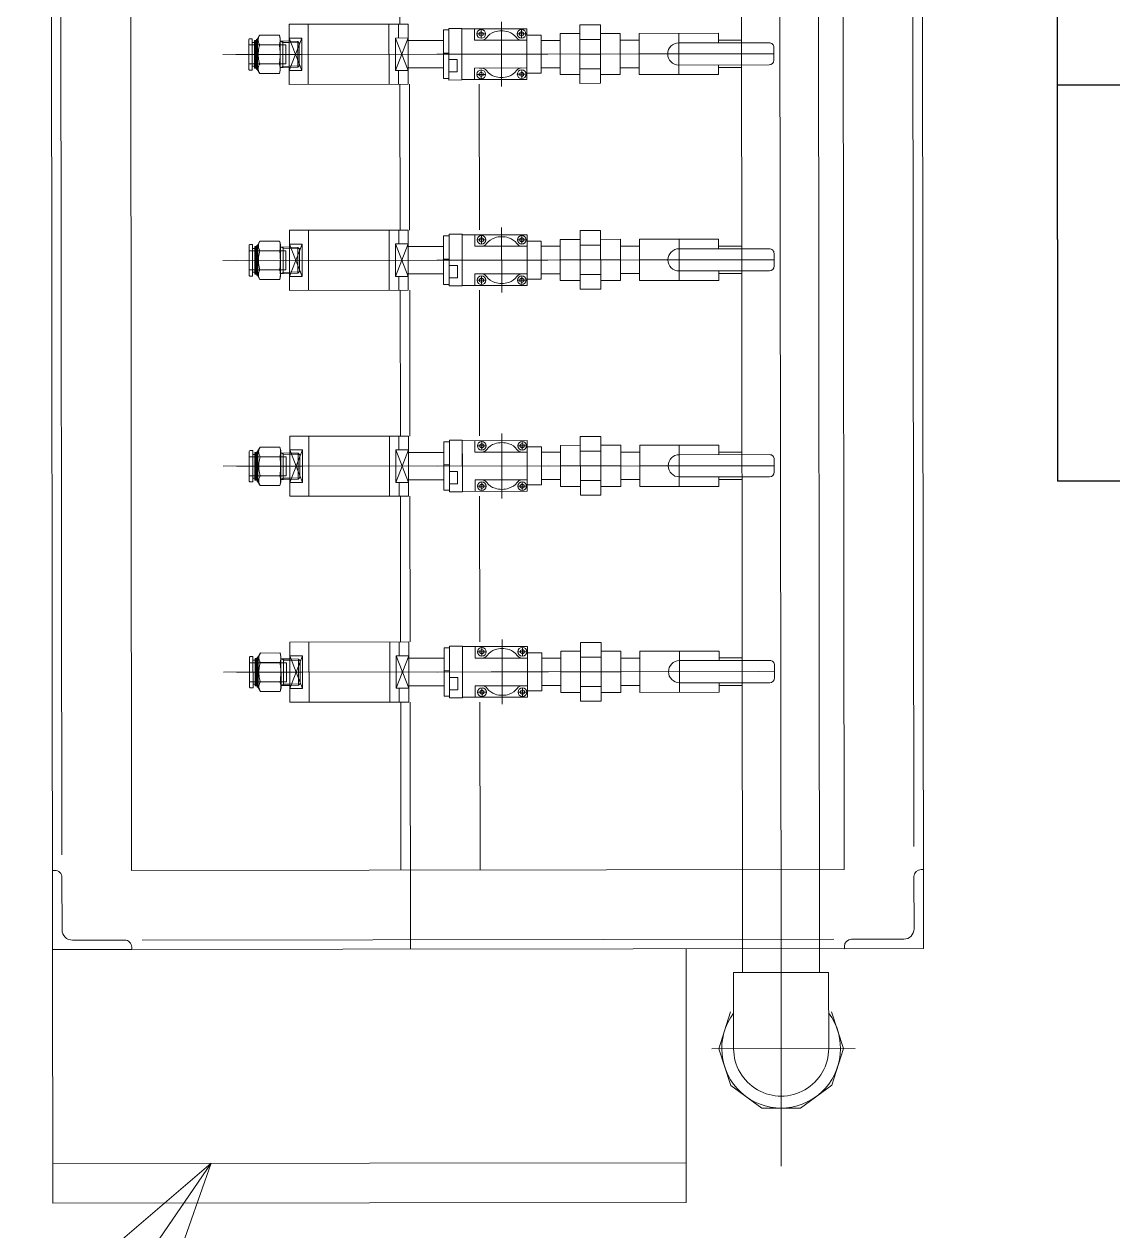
# Model space of a CAD drawing. Header units: feet. Extents: x -99009 to 3252343, y -11094690 to 9035152.
# Drawn here: x 2518911 to 2519599, y -1981935 to -1981173 of the extents above; entities that cross this region are included whole.
import ezdxf

# ---------------------------------------------------------------- set-up
doc = ezdxf.new("R2010")
doc.units = ezdxf.units.FT
doc.linetypes.add('CENTER', pattern=[2, 1.25, -0.25, 0.25, -0.25])
doc.layers.add('1', color=1, linetype='Continuous')
doc.layers.add('K-LINE', color=7, linetype='Continuous')

# ---------------------------------------------------------------- blocks, each defined once
blk = doc.blocks.new('noz')
at = {"layer": 'K-LINE', "color": 2, "linetype": 'Continuous', "lineweight": 15}
for p, q in [((23268.32, 44134.94), (23108.32, 44134.94)), ((23108.32, 44134.94), (23108.32, 43734.94)), ((23133.32, 44134.94), (23133.32, 43734.94)), ((24268.32, 44134.94), (23268.32, 44134.94)), ((23268.32, 44134.94), (23268.32, 43584.94)), ((23318.32, 44134.94), (23268.32, 44134.94)), ((23268.32, 44134.94), (23268.32, 44084.94)), ((23318.32, 44134.94), (23318.32, 44133.44)), ((23274.32, 44089.44), (23274.32, 44122.44)), ((23313.82, 44128.94), (23280.82, 44128.94)), ((23328.07, 44128.94), (24208.37, 44128.94)), ((23268.32, 44084.94), (23269.82, 44084.94)), ((24218.32, 44084.94), (23318.32, 44084.94)), ((23318.32, 44084.94), (23318.32, 43634.94)), ((23274.32, 44078.31), (23274.32, 43641.6)), ((23443.32, 43688.99), (23443.32, 44026.85)), ((23573.32, 43688.99), (23573.32, 44026.85)), ((23703.32, 43688.99), (23703.32, 44026.85)), ((23833.32, 43688.99), (23833.32, 44026.85)), ((23443.32, 43977.59), (23443.32, 44018.54)), ((23573.32, 43977.59), (23573.32, 44018.54)), ((23703.32, 43977.59), (23703.32, 44018.54)), ((23833.32, 43977.59), (23833.32, 44018.54)), ((23433.42, 44009.89), (23433.42, 44008.19)), ((23433.42, 44008.19), (23453.22, 44008.19)), ((23433.92, 44010.39), (23452.72, 44010.39)), ((23435.82, 44008.19), (23435.82, 44006.79)), ((23437.32, 44010.39), (23437.32, 43987.09)), ((23443.32, 44012.13), (23443.32, 43976.73)), ((23449.32, 44010.39), (23449.32, 43987.09)), ((23450.82, 44008.19), (23450.82, 44006.79)), ((23453.22, 44009.89), (23453.22, 44008.19)), ((23563.42, 44009.89), (23563.42, 44008.19)), ((23563.42, 44008.19), (23583.22, 44008.19)), ((23563.92, 44010.39), (23582.72, 44010.39)), ((23565.82, 44008.19), (23565.82, 44006.79)), ((23567.32, 44010.39), (23567.32, 43987.09)), ((23573.32, 44012.13), (23573.32, 43976.73)), ((23579.32, 44010.39), (23579.32, 43987.09)), ((23580.82, 44008.19), (23580.82, 44006.79)), ((23583.22, 44009.89), (23583.22, 44008.19)), ((23693.42, 44009.89), (23693.42, 44008.19)), ((23693.42, 44008.19), (23713.22, 44008.19)), ((23693.92, 44010.39), (23712.72, 44010.39)), ((23695.82, 44008.19), (23695.82, 44006.79)), ((23697.32, 44010.39), (23697.32, 43987.09)), ((23703.32, 44012.13), (23703.32, 43976.73)), ((23709.32, 44010.39), (23709.32, 43987.09)), ((23710.82, 44008.19), (23710.82, 44006.79)), ((23713.22, 44009.89), (23713.22, 44008.19)), ((23823.42, 44009.89), (23823.42, 44008.19)), ((23823.42, 44008.19), (23843.22, 44008.19)), ((23823.92, 44010.39), (23842.72, 44010.39)), ((23825.82, 44008.19), (23825.82, 44006.79)), ((23827.32, 44010.39), (23827.32, 43987.09)), ((23833.32, 44012.13), (23833.32, 43976.73)), ((23839.32, 44010.39), (23839.32, 43987.09)), ((23840.82, 44008.19), (23840.82, 44006.79)), ((23843.22, 44009.89), (23843.22, 44008.19)), ((23431.2, 44003.52), (23433.57, 44004.89)), ((23431.2, 44003.52), (23431.2, 43991.06)), ((23433.57, 44004.89), (23433.92, 44005.49)), ((23433.57, 44004.89), (23453.07, 44004.89)), ((23433.92, 44005.49), (23452.72, 44005.49)), ((23434.72, 44006.79), (23434.62, 44006.69)), ((23434.62, 44006.69), (23452.02, 44006.69)), ((23434.62, 44006.69), (23434.62, 44006.06)), ((23452.02, 44006.06), (23434.62, 44006.06)), ((23434.62, 44006.06), (23434.82, 44005.89)), ((23434.82, 44005.89), (23434.62, 44005.71)), ((23452.02, 44005.71), (23434.62, 44005.71)), ((23434.62, 44005.71), (23434.62, 44005.49)), ((23434.72, 44006.79), (23451.92, 44006.79)), ((23434.82, 44005.89), (23451.82, 44005.89)), ((23437.26, 44003.52), (23437.26, 43991.06)), ((23449.38, 44003.52), (23449.38, 43991.06)), ((23452.02, 44006.06), (23451.82, 44005.89)), ((23451.82, 44005.89), (23452.02, 44005.71)), ((23451.92, 44006.79), (23452.02, 44006.69)), ((23452.02, 44006.69), (23452.02, 44006.06)), ((23452.02, 44005.71), (23452.02, 44005.49)), ((23452.72, 44005.49), (23453.07, 44004.89)), ((23453.07, 44004.89), (23455.44, 44003.52)), ((23455.44, 44003.52), (23455.44, 43991.06)), ((23561.2, 44003.52), (23563.57, 44004.89)), ((23561.2, 44003.52), (23561.2, 43991.06)), ((23563.57, 44004.89), (23563.92, 44005.49)), ((23563.57, 44004.89), (23583.07, 44004.89)), ((23563.92, 44005.49), (23582.72, 44005.49)), ((23564.72, 44006.79), (23564.62, 44006.69)), ((23564.62, 44006.69), (23582.02, 44006.69)), ((23564.62, 44006.69), (23564.62, 44006.06)), ((23582.02, 44006.06), (23564.62, 44006.06)), ((23564.62, 44006.06), (23564.82, 44005.89)), ((23564.82, 44005.89), (23564.62, 44005.71)), ((23582.02, 44005.71), (23564.62, 44005.71)), ((23564.62, 44005.71), (23564.62, 44005.49)), ((23564.72, 44006.79), (23581.92, 44006.79)), ((23564.82, 44005.89), (23581.82, 44005.89)), ((23567.26, 44003.52), (23567.26, 43991.06)), ((23579.38, 44003.52), (23579.38, 43991.06)), ((23582.02, 44006.06), (23581.82, 44005.89)), ((23581.82, 44005.89), (23582.02, 44005.71)), ((23581.92, 44006.79), (23582.02, 44006.69)), ((23582.02, 44006.69), (23582.02, 44006.06)), ((23582.02, 44005.71), (23582.02, 44005.49)), ((23582.72, 44005.49), (23583.07, 44004.89)), ((23583.07, 44004.89), (23585.44, 44003.52)), ((23585.44, 44003.52), (23585.44, 43991.06)), ((23691.2, 44003.52), (23693.57, 44004.89)), ((23691.2, 44003.52), (23691.2, 43991.06)), ((23693.57, 44004.89), (23693.92, 44005.49)), ((23693.57, 44004.89), (23713.07, 44004.89)), ((23693.92, 44005.49), (23712.72, 44005.49)), ((23694.72, 44006.79), (23694.62, 44006.69)), ((23694.62, 44006.69), (23712.02, 44006.69)), ((23694.62, 44006.69), (23694.62, 44006.06)), ((23712.02, 44006.06), (23694.62, 44006.06)), ((23694.62, 44006.06), (23694.82, 44005.89)), ((23694.82, 44005.89), (23694.62, 44005.71)), ((23712.02, 44005.71), (23694.62, 44005.71)), ((23694.62, 44005.71), (23694.62, 44005.49)), ((23694.72, 44006.79), (23711.92, 44006.79)), ((23694.82, 44005.89), (23711.82, 44005.89)), ((23697.26, 44003.52), (23697.26, 43991.06)), ((23709.38, 44003.52), (23709.38, 43991.06)), ((23712.02, 44006.06), (23711.82, 44005.89)), ((23711.82, 44005.89), (23712.02, 44005.71)), ((23711.92, 44006.79), (23712.02, 44006.69)), ((23712.02, 44006.69), (23712.02, 44006.06)), ((23712.02, 44005.71), (23712.02, 44005.49)), ((23712.72, 44005.49), (23713.07, 44004.89)), ((23713.07, 44004.89), (23715.44, 44003.52)), ((23715.44, 44003.52), (23715.44, 43991.06)), ((23821.2, 44003.52), (23823.57, 44004.89)), ((23821.2, 44003.52), (23821.2, 43991.06)), ((23823.57, 44004.89), (23823.92, 44005.49)), ((23823.57, 44004.89), (23843.07, 44004.89)), ((23823.92, 44005.49), (23842.72, 44005.49)), ((23824.72, 44006.79), (23824.62, 44006.69)), ((23824.62, 44006.69), (23842.02, 44006.69)), ((23824.62, 44006.69), (23824.62, 44006.06)), ((23842.02, 44006.06), (23824.62, 44006.06)), ((23824.62, 44006.06), (23824.82, 44005.89)), ((23824.82, 44005.89), (23824.62, 44005.71)), ((23842.02, 44005.71), (23824.62, 44005.71)), ((23824.62, 44005.71), (23824.62, 44005.49)), ((23824.72, 44006.79), (23841.92, 44006.79)), ((23824.82, 44005.89), (23841.82, 44005.89)), ((23827.26, 44003.52), (23827.26, 43991.06)), ((23839.38, 44003.52), (23839.38, 43991.06)), ((23842.02, 44006.06), (23841.82, 44005.89)), ((23841.82, 44005.89), (23842.02, 44005.71)), ((23841.92, 44006.79), (23842.02, 44006.69)), ((23842.02, 44006.69), (23842.02, 44006.06)), ((23842.02, 44005.71), (23842.02, 44005.49)), ((23842.72, 44005.49), (23843.07, 44004.89)), ((23843.07, 44004.89), (23845.44, 44003.52)), ((23845.44, 44003.52), (23845.44, 43991.06)), ((23431.2, 43991.06), (23433.32, 43990.49)), ((23433.32, 43990.49), (23453.32, 43990.49)), ((23434.81, 43990.49), (23434.99, 43984.84)), ((23434.81, 43990.49), (23435.72, 43988.92)), ((23434.86, 43988.92), (23451.78, 43988.92)), ((23435.72, 43988.92), (23435.85, 43984.84)), ((23437.32, 43987.09), (23449.32, 43987.09)), ((23450.92, 43988.92), (23450.8, 43984.84)), ((23450.92, 43988.92), (23451.83, 43990.49)), ((23451.83, 43990.49), (23451.65, 43984.84)), ((23453.32, 43990.49), (23455.44, 43991.06)), ((23561.2, 43991.06), (23563.32, 43990.49)), ((23563.32, 43990.49), (23583.32, 43990.49)), ((23564.81, 43990.49), (23564.99, 43984.84)), ((23564.81, 43990.49), (23565.72, 43988.92)), ((23564.86, 43988.92), (23581.78, 43988.92)), ((23565.72, 43988.92), (23565.85, 43984.84)), ((23567.32, 43987.09), (23579.32, 43987.09)), ((23580.92, 43988.92), (23580.8, 43984.84)), ((23580.92, 43988.92), (23581.83, 43990.49)), ((23581.83, 43990.49), (23581.65, 43984.84)), ((23583.32, 43990.49), (23585.44, 43991.06)), ((23691.2, 43991.06), (23693.32, 43990.49)), ((23693.32, 43990.49), (23713.32, 43990.49)), ((23694.81, 43990.49), (23694.99, 43984.84)), ((23694.81, 43990.49), (23695.72, 43988.92)), ((23694.86, 43988.92), (23711.78, 43988.92)), ((23695.72, 43988.92), (23695.85, 43984.84)), ((23697.32, 43987.09), (23709.32, 43987.09)), ((23710.92, 43988.92), (23710.8, 43984.84)), ((23710.92, 43988.92), (23711.83, 43990.49)), ((23711.83, 43990.49), (23711.65, 43984.84)), ((23713.32, 43990.49), (23715.44, 43991.06)), ((23821.2, 43991.06), (23823.32, 43990.49)), ((23823.32, 43990.49), (23843.32, 43990.49)), ((23824.81, 43990.49), (23824.99, 43984.84)), ((23824.81, 43990.49), (23825.72, 43988.92)), ((23824.86, 43988.92), (23841.78, 43988.92)), ((23825.72, 43988.92), (23825.85, 43984.84)), ((23827.32, 43987.09), (23839.32, 43987.09)), ((23840.92, 43988.92), (23840.8, 43984.84)), ((23840.92, 43988.92), (23841.83, 43990.49)), ((23841.83, 43990.49), (23841.65, 43984.84)), ((23843.32, 43990.49), (23845.44, 43991.06)), ((23424.32, 43984.84), (23424.32, 43909.84)), ((23424.32, 43984.84), (23462.32, 43984.84)), ((23433.07, 43976.84), (23453.57, 43984.84)), ((23433.07, 43984.84), (23453.57, 43976.84)), ((23433.07, 43976.84), (23433.07, 43984.84)), ((23434.99, 43984.84), (23435.16, 43979.5)), ((23436.17, 43978.49), (23435.16, 43979.5)), ((23435.16, 43979.5), (23451.48, 43979.5)), ((23435.85, 43984.84), (23436.04, 43978.62)), ((23436.17, 43978.49), (23450.47, 43978.49)), ((23450.47, 43978.49), (23451.48, 43979.5)), ((23450.8, 43984.84), (23450.6, 43978.62)), ((23451.65, 43984.84), (23451.48, 43979.5)), ((23453.57, 43976.84), (23453.57, 43984.84)), ((23462.32, 43984.84), (23462.32, 43909.84)), ((23554.32, 43984.84), (23554.32, 43909.84)), ((23554.32, 43984.84), (23592.32, 43984.84)), ((23563.07, 43976.84), (23583.57, 43984.84)), ((23563.07, 43984.84), (23583.57, 43976.84)), ((23563.07, 43976.84), (23563.07, 43984.84)), ((23564.99, 43984.84), (23565.16, 43979.5)), ((23566.17, 43978.49), (23565.16, 43979.5)), ((23565.16, 43979.5), (23581.48, 43979.5)), ((23565.85, 43984.84), (23566.04, 43978.62)), ((23566.17, 43978.49), (23580.47, 43978.49)), ((23580.47, 43978.49), (23581.48, 43979.5)), ((23580.8, 43984.84), (23580.6, 43978.62)), ((23581.65, 43984.84), (23581.48, 43979.5)), ((23583.57, 43976.84), (23583.57, 43984.84)), ((23592.32, 43984.84), (23592.32, 43909.84)), ((23684.32, 43984.84), (23684.32, 43909.84)), ((23684.32, 43984.84), (23722.32, 43984.84)), ((23693.07, 43976.84), (23713.57, 43984.84)), ((23693.07, 43984.84), (23713.57, 43976.84)), ((23693.07, 43976.84), (23693.07, 43984.84)), ((23694.99, 43984.84), (23695.16, 43979.5)), ((23696.17, 43978.49), (23695.16, 43979.5)), ((23695.16, 43979.5), (23711.48, 43979.5)), ((23695.85, 43984.84), (23696.04, 43978.62)), ((23696.17, 43978.49), (23710.47, 43978.49)), ((23710.47, 43978.49), (23711.48, 43979.5)), ((23710.8, 43984.84), (23710.6, 43978.62)), ((23711.65, 43984.84), (23711.48, 43979.5)), ((23713.57, 43976.84), (23713.57, 43984.84)), ((23722.32, 43984.84), (23722.32, 43909.84)), ((23814.32, 43984.84), (23814.32, 43909.84)), ((23814.32, 43984.84), (23852.32, 43984.84)), ((23823.07, 43976.84), (23843.57, 43984.84)), ((23823.07, 43984.84), (23843.57, 43976.84)), ((23823.07, 43976.84), (23823.07, 43984.84)), ((23824.99, 43984.84), (23825.16, 43979.5)), ((23826.17, 43978.49), (23825.16, 43979.5)), ((23825.16, 43979.5), (23841.48, 43979.5)), ((23825.85, 43984.84), (23826.04, 43978.62)), ((23826.17, 43978.49), (23840.47, 43978.49)), ((23840.47, 43978.49), (23841.48, 43979.5)), ((23840.8, 43984.84), (23840.6, 43978.62)), ((23841.65, 43984.84), (23841.48, 43979.5)), ((23843.57, 43976.84), (23843.57, 43984.84)), ((23852.32, 43984.84), (23852.32, 43909.84)), ((23424.32, 43972.84), (23462.32, 43972.84)), ((23433.07, 43976.84), (23453.57, 43976.84)), ((23554.32, 43972.84), (23592.32, 43972.84)), ((23563.07, 43976.84), (23583.57, 43976.84)), ((23684.32, 43972.84), (23722.32, 43972.84)), ((23693.07, 43976.84), (23713.57, 43976.84)), ((23814.32, 43972.84), (23852.32, 43972.84)), ((23823.07, 43976.84), (23843.57, 43976.84)), ((23424.32, 43921.84), (23462.32, 43921.84)), ((23433.07, 43917.84), (23453.57, 43909.84)), ((23433.07, 43909.84), (23453.57, 43917.84)), ((23433.07, 43909.84), (23433.07, 43917.84)), ((23433.07, 43917.84), (23453.57, 43917.84)), ((23453.57, 43909.84), (23453.57, 43917.84)), ((23554.32, 43921.84), (23592.32, 43921.84)), ((23563.07, 43917.84), (23583.57, 43909.84)), ((23563.07, 43909.84), (23583.57, 43917.84)), ((23563.07, 43909.84), (23563.07, 43917.84)), ((23563.07, 43917.84), (23583.57, 43917.84)), ((23583.57, 43909.84), (23583.57, 43917.84)), ((23684.32, 43921.84), (23722.32, 43921.84)), ((23693.07, 43917.84), (23713.57, 43909.84)), ((23693.07, 43909.84), (23713.57, 43917.84)), ((23693.07, 43909.84), (23693.07, 43917.84)), ((23693.07, 43917.84), (23713.57, 43917.84)), ((23713.57, 43909.84), (23713.57, 43917.84)), ((23814.32, 43921.84), (23852.32, 43921.84)), ((23823.07, 43917.84), (23843.57, 43909.84)), ((23823.07, 43909.84), (23843.57, 43917.84)), ((23823.07, 43909.84), (23823.07, 43917.84)), ((23823.07, 43917.84), (23843.57, 43917.84)), ((23843.57, 43909.84), (23843.57, 43917.84)), ((23424.32, 43908.94), (23268.32, 43908.94)), ((23424.32, 43914.94), (23318.32, 43914.94)), ((23424.32, 43915.84), (23433.07, 43915.84)), ((23424.32, 43909.84), (23462.32, 43909.84)), ((23434.67, 43909.84), (23434.67, 43887.52)), ((23451.97, 43909.84), (23451.97, 43887.52)), ((23453.57, 43915.84), (23462.32, 43915.84)), ((23554.32, 43914.94), (23462.32, 43914.94)), ((23462.32, 43908.94), (23554.32, 43908.94)), ((23554.32, 43915.84), (23563.07, 43915.84)), ((23554.32, 43909.84), (23592.32, 43909.84)), ((23564.67, 43909.84), (23564.67, 43887.52)), ((23581.97, 43909.84), (23581.97, 43887.52)), ((23583.57, 43915.84), (23592.32, 43915.84)), ((23684.32, 43914.94), (23592.32, 43914.94)), ((23592.32, 43908.94), (23684.32, 43908.94)), ((23684.32, 43915.84), (23693.07, 43915.84)), ((23684.32, 43909.84), (23722.32, 43909.84)), ((23694.67, 43909.84), (23694.67, 43887.52)), ((23711.97, 43909.84), (23711.97, 43887.52)), ((23713.57, 43915.84), (23722.32, 43915.84)), ((23814.32, 43914.94), (23722.32, 43914.94)), ((23722.32, 43908.94), (23814.32, 43908.94)), ((23814.32, 43915.84), (23823.07, 43915.84)), ((23814.32, 43909.84), (23852.32, 43909.84)), ((23824.67, 43909.84), (23824.67, 43887.52)), ((23841.97, 43909.84), (23841.97, 43887.52)), ((23843.57, 43915.84), (23852.32, 43915.84)), ((23944.32, 43914.94), (23852.32, 43914.94)), ((23458.62, 43887.52), (23428.02, 43887.52)), ((23428.02, 43884.03), (23428.02, 43887.52)), ((23443.32, 43821.63), (23443.32, 43891.73)), ((23444.02, 43884.03), (23444.02, 43887.52)), ((23458.62, 43884.03), (23458.62, 43887.52)), ((23588.62, 43887.52), (23558.02, 43887.52)), ((23558.02, 43884.03), (23558.02, 43887.52)), ((23573.32, 43821.63), (23573.32, 43891.73)), ((23574.02, 43884.03), (23574.02, 43887.52)), ((23588.62, 43884.03), (23588.62, 43887.52)), ((23718.62, 43887.52), (23688.02, 43887.52)), ((23688.02, 43884.03), (23688.02, 43887.52)), ((23703.32, 43821.63), (23703.32, 43891.73)), ((23704.02, 43884.03), (23704.02, 43887.52)), ((23718.62, 43884.03), (23718.62, 43887.52)), ((23848.62, 43887.52), (23818.02, 43887.52)), ((23818.02, 43884.03), (23818.02, 43887.52)), ((23833.32, 43821.63), (23833.32, 43891.73)), ((23834.02, 43884.03), (23834.02, 43887.52)), ((23848.62, 43884.03), (23848.62, 43887.52)), ((23459.62, 43884.03), (23427.02, 43884.03)), ((23427.02, 43875.84), (23427.02, 43884.03)), ((23432.15, 43884.03), (23432.15, 43878.84)), ((23439.89, 43878.84), (23432.15, 43878.84)), ((23439.89, 43884.03), (23439.89, 43878.84)), ((23459.62, 43875.84), (23459.62, 43884.03)), ((23589.62, 43884.03), (23557.02, 43884.03)), ((23557.02, 43875.84), (23557.02, 43884.03)), ((23562.15, 43884.03), (23562.15, 43878.84)), ((23569.89, 43878.84), (23562.15, 43878.84)), ((23569.89, 43884.03), (23569.89, 43878.84)), ((23589.62, 43875.84), (23589.62, 43884.03)), ((23719.62, 43884.03), (23687.02, 43884.03)), ((23687.02, 43875.84), (23687.02, 43884.03)), ((23692.15, 43884.03), (23692.15, 43878.84)), ((23699.89, 43878.84), (23692.15, 43878.84)), ((23699.89, 43884.03), (23699.89, 43878.84)), ((23719.62, 43875.84), (23719.62, 43884.03)), ((23849.62, 43884.03), (23817.02, 43884.03)), ((23817.02, 43875.84), (23817.02, 43884.03)), ((23822.15, 43884.03), (23822.15, 43878.84)), ((23829.89, 43878.84), (23822.15, 43878.84)), ((23829.89, 43884.03), (23829.89, 43878.84)), ((23849.62, 43875.84), (23849.62, 43884.03)), ((23459.62, 43875.84), (23427.02, 43875.84)), ((23427.32, 43834.84), (23427.32, 43875.84)), ((23427.32, 43875.84), (23443.32, 43875.84)), ((23459.32, 43875.84), (23443.32, 43875.84)), ((23459.32, 43834.84), (23459.32, 43875.84)), ((23589.62, 43875.84), (23557.02, 43875.84)), ((23557.32, 43834.84), (23557.32, 43875.84)), ((23557.32, 43875.84), (23573.32, 43875.84)), ((23589.32, 43875.84), (23573.32, 43875.84)), ((23589.32, 43834.84), (23589.32, 43875.84)), ((23719.62, 43875.84), (23687.02, 43875.84)), ((23687.32, 43834.84), (23687.32, 43875.84)), ((23687.32, 43875.84), (23703.32, 43875.84)), ((23719.32, 43875.84), (23703.32, 43875.84)), ((23719.32, 43834.84), (23719.32, 43875.84)), ((23849.62, 43875.84), (23817.02, 43875.84)), ((23817.32, 43834.84), (23817.32, 43875.84)), ((23817.32, 43875.84), (23833.32, 43875.84)), ((23849.32, 43875.84), (23833.32, 43875.84)), ((23849.32, 43834.84), (23849.32, 43875.84)), ((23424.32, 43864.94), (23318.32, 43864.94)), ((23427.32, 43867.84), (23434.57, 43867.84)), ((23433.13, 43863.59), (23428.21, 43863.59)), ((23429.13, 43863.59), (23429.85, 43864.84)), ((23429.85, 43862.34), (23429.13, 43863.59)), ((23429.85, 43864.84), (23431.29, 43864.84)), ((23430.57, 43865.94), (23430.57, 43861.09)), ((23431.29, 43864.84), (23432.01, 43863.59)), ((23432.01, 43863.59), (23431.29, 43862.34)), ((23434.57, 43834.84), (23434.57, 43867.84)), ((23434.57, 43862.91), (23434.57, 43864.84)), ((23434.57, 43863.84), (23434.57, 43838.6)), ((23452.07, 43834.84), (23452.07, 43867.84)), ((23459.32, 43867.84), (23452.07, 43867.84)), ((23452.07, 43862.91), (23452.07, 43864.84)), ((23453.46, 43863.59), (23458.96, 43863.59)), ((23454.63, 43863.59), (23455.35, 43864.84)), ((23455.35, 43862.34), (23454.63, 43863.59)), ((23455.35, 43864.84), (23456.79, 43864.84)), ((23456.07, 43865.94), (23456.07, 43861.09)), ((23456.79, 43864.84), (23457.51, 43863.59)), ((23457.51, 43863.59), (23456.79, 43862.34)), ((23554.32, 43864.94), (23462.32, 43864.94)), ((23557.32, 43867.84), (23564.57, 43867.84)), ((23563.13, 43863.59), (23558.21, 43863.59)), ((23559.13, 43863.59), (23559.85, 43864.84)), ((23559.85, 43862.34), (23559.13, 43863.59)), ((23559.85, 43864.84), (23561.29, 43864.84)), ((23560.57, 43865.94), (23560.57, 43861.09)), ((23561.29, 43864.84), (23562.01, 43863.59)), ((23562.01, 43863.59), (23561.29, 43862.34)), ((23564.57, 43834.84), (23564.57, 43867.84)), ((23564.57, 43862.91), (23564.57, 43864.84)), ((23564.57, 43863.84), (23564.57, 43838.6)), ((23582.07, 43834.84), (23582.07, 43867.84)), ((23589.32, 43867.84), (23582.07, 43867.84)), ((23582.07, 43862.91), (23582.07, 43864.84)), ((23583.46, 43863.59), (23588.96, 43863.59)), ((23584.63, 43863.59), (23585.35, 43864.84)), ((23585.35, 43862.34), (23584.63, 43863.59)), ((23585.35, 43864.84), (23586.79, 43864.84)), ((23586.07, 43865.94), (23586.07, 43861.09)), ((23586.79, 43864.84), (23587.51, 43863.59)), ((23587.51, 43863.59), (23586.79, 43862.34)), ((23684.32, 43864.94), (23592.32, 43864.94)), ((23687.32, 43867.84), (23694.57, 43867.84)), ((23693.13, 43863.59), (23688.21, 43863.59)), ((23689.13, 43863.59), (23689.85, 43864.84)), ((23689.85, 43862.34), (23689.13, 43863.59)), ((23689.85, 43864.84), (23691.29, 43864.84)), ((23690.57, 43865.94), (23690.57, 43861.09)), ((23691.29, 43864.84), (23692.01, 43863.59)), ((23692.01, 43863.59), (23691.29, 43862.34)), ((23694.57, 43834.84), (23694.57, 43867.84)), ((23694.57, 43862.91), (23694.57, 43864.84)), ((23694.57, 43863.84), (23694.57, 43838.6)), ((23712.07, 43834.84), (23712.07, 43867.84)), ((23719.32, 43867.84), (23712.07, 43867.84)), ((23712.07, 43862.91), (23712.07, 43864.84)), ((23713.46, 43863.59), (23718.96, 43863.59)), ((23714.63, 43863.59), (23715.35, 43864.84)), ((23715.35, 43862.34), (23714.63, 43863.59)), ((23715.35, 43864.84), (23716.79, 43864.84)), ((23716.07, 43865.94), (23716.07, 43861.09)), ((23716.79, 43864.84), (23717.51, 43863.59)), ((23717.51, 43863.59), (23716.79, 43862.34)), ((23814.32, 43864.94), (23722.32, 43864.94)), ((23817.32, 43867.84), (23824.57, 43867.84)), ((23823.13, 43863.59), (23818.21, 43863.59)), ((23819.13, 43863.59), (23819.85, 43864.84)), ((23819.85, 43862.34), (23819.13, 43863.59)), ((23819.85, 43864.84), (23821.29, 43864.84)), ((23820.57, 43865.94), (23820.57, 43861.09)), ((23821.29, 43864.84), (23822.01, 43863.59)), ((23822.01, 43863.59), (23821.29, 43862.34)), ((23824.57, 43834.84), (23824.57, 43867.84)), ((23824.57, 43862.91), (23824.57, 43864.84)), ((23824.57, 43863.84), (23824.57, 43838.6)), ((23842.07, 43834.84), (23842.07, 43867.84)), ((23849.32, 43867.84), (23842.07, 43867.84)), ((23842.07, 43862.91), (23842.07, 43864.84)), ((23843.46, 43863.59), (23848.96, 43863.59)), ((23844.63, 43863.59), (23845.35, 43864.84)), ((23845.35, 43862.34), (23844.63, 43863.59)), ((23845.35, 43864.84), (23846.79, 43864.84)), ((23846.07, 43865.94), (23846.07, 43861.09)), ((23846.79, 43864.84), (23847.51, 43863.59)), ((23847.51, 43863.59), (23846.79, 43862.34)), ((23431.29, 43862.34), (23429.85, 43862.34)), ((23456.79, 43862.34), (23455.35, 43862.34)), ((23561.29, 43862.34), (23559.85, 43862.34)), ((23586.79, 43862.34), (23585.35, 43862.34)), ((23691.29, 43862.34), (23689.85, 43862.34)), ((23716.79, 43862.34), (23715.35, 43862.34)), ((23821.29, 43862.34), (23819.85, 43862.34)), ((23846.79, 43862.34), (23845.35, 43862.34)), ((23422.88, 43850.84), (23463.77, 43850.84)), ((23552.88, 43850.84), (23593.77, 43850.84)), ((23682.88, 43850.84), (23723.77, 43850.84)), ((23812.88, 43850.84), (23853.77, 43850.84)), ((23430.57, 43835.74), (23430.57, 43840.59)), ((23456.07, 43835.74), (23456.07, 43840.59)), ((23560.57, 43835.74), (23560.57, 43840.59)), ((23586.07, 43835.74), (23586.07, 43840.59)), ((23690.57, 43835.74), (23690.57, 43840.59)), ((23716.07, 43835.74), (23716.07, 43840.59)), ((23820.57, 43835.74), (23820.57, 43840.59)), ((23846.07, 43835.74), (23846.07, 43840.59)), ((23459.32, 43834.84), (23427.32, 43834.84)), ((23433.13, 43838.09), (23428.21, 43838.09)), ((23429.13, 43838.09), (23429.85, 43839.34)), ((23429.85, 43836.84), (23429.13, 43838.09)), ((23429.85, 43839.34), (23431.29, 43839.34)), ((23431.29, 43836.84), (23429.85, 43836.84)), ((23431.29, 43839.34), (23432.01, 43838.09)), ((23432.01, 43838.09), (23431.29, 43836.84)), ((23431.32, 43834.84), (23431.32, 43825.84)), ((23453.51, 43838.09), (23458.43, 43838.09)), ((23454.63, 43838.09), (23455.35, 43839.34)), ((23455.35, 43836.84), (23454.63, 43838.09)), ((23455.32, 43825.84), (23455.32, 43834.84)), ((23455.35, 43839.34), (23456.79, 43839.34)), ((23456.79, 43836.84), (23455.35, 43836.84)), ((23456.79, 43839.34), (23457.51, 43838.09)), ((23457.51, 43838.09), (23456.79, 43836.84)), ((23589.32, 43834.84), (23557.32, 43834.84)), ((23563.13, 43838.09), (23558.21, 43838.09)), ((23559.13, 43838.09), (23559.85, 43839.34)), ((23559.85, 43836.84), (23559.13, 43838.09)), ((23559.85, 43839.34), (23561.29, 43839.34)), ((23561.29, 43836.84), (23559.85, 43836.84)), ((23561.29, 43839.34), (23562.01, 43838.09)), ((23562.01, 43838.09), (23561.29, 43836.84)), ((23561.32, 43834.84), (23561.32, 43825.84)), ((23583.51, 43838.09), (23588.43, 43838.09)), ((23584.63, 43838.09), (23585.35, 43839.34)), ((23585.35, 43836.84), (23584.63, 43838.09)), ((23585.32, 43825.84), (23585.32, 43834.84)), ((23585.35, 43839.34), (23586.79, 43839.34)), ((23586.79, 43836.84), (23585.35, 43836.84)), ((23586.79, 43839.34), (23587.51, 43838.09)), ((23587.51, 43838.09), (23586.79, 43836.84)), ((23719.32, 43834.84), (23687.32, 43834.84)), ((23693.13, 43838.09), (23688.21, 43838.09)), ((23689.13, 43838.09), (23689.85, 43839.34)), ((23689.85, 43836.84), (23689.13, 43838.09)), ((23689.85, 43839.34), (23691.29, 43839.34)), ((23691.29, 43836.84), (23689.85, 43836.84)), ((23691.29, 43839.34), (23692.01, 43838.09)), ((23692.01, 43838.09), (23691.29, 43836.84)), ((23691.32, 43834.84), (23691.32, 43825.84)), ((23713.51, 43838.09), (23718.43, 43838.09)), ((23714.63, 43838.09), (23715.35, 43839.34)), ((23715.35, 43836.84), (23714.63, 43838.09)), ((23715.32, 43825.84), (23715.32, 43834.84)), ((23715.35, 43839.34), (23716.79, 43839.34)), ((23716.79, 43836.84), (23715.35, 43836.84)), ((23716.79, 43839.34), (23717.51, 43838.09)), ((23717.51, 43838.09), (23716.79, 43836.84)), ((23849.32, 43834.84), (23817.32, 43834.84)), ((23823.13, 43838.09), (23818.21, 43838.09)), ((23819.13, 43838.09), (23819.85, 43839.34)), ((23819.85, 43836.84), (23819.13, 43838.09)), ((23819.85, 43839.34), (23821.29, 43839.34)), ((23821.29, 43836.84), (23819.85, 43836.84)), ((23821.29, 43839.34), (23822.01, 43838.09)), ((23822.01, 43838.09), (23821.29, 43836.84)), ((23821.32, 43834.84), (23821.32, 43825.84)), ((23843.51, 43838.09), (23848.43, 43838.09)), ((23844.63, 43838.09), (23845.35, 43839.34)), ((23845.35, 43836.84), (23844.63, 43838.09)), ((23845.32, 43825.84), (23845.32, 43834.84)), ((23845.35, 43839.34), (23846.79, 43839.34)), ((23846.79, 43836.84), (23845.35, 43836.84)), ((23846.79, 43839.34), (23847.51, 43838.09)), ((23847.51, 43838.09), (23846.79, 43836.84)), ((23431.32, 43825.84), (23455.32, 43825.84)), ((23434.67, 43825.84), (23434.67, 43813.84)), ((23451.97, 43825.84), (23451.97, 43813.84)), ((23561.32, 43825.84), (23585.32, 43825.84)), ((23564.67, 43825.84), (23564.67, 43813.84)), ((23581.97, 43825.84), (23581.97, 43813.84)), ((23691.32, 43825.84), (23715.32, 43825.84)), ((23694.67, 43825.84), (23694.67, 43813.84)), ((23711.97, 43825.84), (23711.97, 43813.84)), ((23821.32, 43825.84), (23845.32, 43825.84)), ((23824.67, 43825.84), (23824.67, 43813.84)), ((23841.97, 43825.84), (23841.97, 43813.84)), ((23456.32, 43813.84), (23430.32, 43813.84)), ((23430.32, 43813.84), (23430.32, 43801.34)), ((23443.32, 43813.84), (23443.32, 43775.84)), ((23456.32, 43813.84), (23456.32, 43801.34)), ((23586.32, 43813.84), (23560.32, 43813.84)), ((23560.32, 43813.84), (23560.32, 43801.34)), ((23573.32, 43813.84), (23573.32, 43775.84)), ((23586.32, 43813.84), (23586.32, 43801.34)), ((23716.32, 43813.84), (23690.32, 43813.84)), ((23690.32, 43813.84), (23690.32, 43801.34)), ((23703.32, 43813.84), (23703.32, 43775.84)), ((23716.32, 43813.84), (23716.32, 43801.34)), ((23846.32, 43813.84), (23820.32, 43813.84)), ((23820.32, 43813.84), (23820.32, 43801.34)), ((23833.32, 43813.84), (23833.32, 43775.84)), ((23846.32, 43813.84), (23846.32, 43801.34)), ((23424.82, 43801.34), (23424.82, 43788.34)), ((23461.82, 43801.34), (23424.82, 43801.34)), ((23434.07, 43801.34), (23434.07, 43788.34)), ((23443.32, 43788.34), (23443.32, 43801.34)), ((23452.57, 43788.34), (23452.57, 43801.34)), ((23461.82, 43788.34), (23461.82, 43801.34)), ((23554.82, 43801.34), (23554.82, 43788.34)), ((23591.82, 43801.34), (23554.82, 43801.34)), ((23564.07, 43801.34), (23564.07, 43788.34)), ((23573.32, 43788.34), (23573.32, 43801.34)), ((23582.57, 43788.34), (23582.57, 43801.34)), ((23591.82, 43788.34), (23591.82, 43801.34)), ((23684.82, 43801.34), (23684.82, 43788.34)), ((23721.82, 43801.34), (23684.82, 43801.34)), ((23694.07, 43801.34), (23694.07, 43788.34)), ((23703.32, 43788.34), (23703.32, 43801.34)), ((23712.57, 43788.34), (23712.57, 43801.34)), ((23721.82, 43788.34), (23721.82, 43801.34)), ((23814.82, 43801.34), (23814.82, 43788.34)), ((23851.82, 43801.34), (23814.82, 43801.34)), ((23824.07, 43801.34), (23824.07, 43788.34)), ((23833.32, 43788.34), (23833.32, 43801.34)), ((23842.57, 43788.34), (23842.57, 43801.34)), ((23851.82, 43788.34), (23851.82, 43801.34)), ((23424.82, 43788.34), (23461.82, 43788.34)), ((23430.32, 43788.34), (23430.32, 43775.84)), ((23456.32, 43788.34), (23456.32, 43775.84)), ((23554.82, 43788.34), (23591.82, 43788.34)), ((23560.32, 43788.34), (23560.32, 43775.84)), ((23586.32, 43788.34), (23586.32, 43775.84)), ((23684.82, 43788.34), (23721.82, 43788.34)), ((23690.32, 43788.34), (23690.32, 43775.84)), ((23716.32, 43788.34), (23716.32, 43775.84)), ((23814.82, 43788.34), (23851.82, 43788.34)), ((23820.32, 43788.34), (23820.32, 43775.84)), ((23846.32, 43788.34), (23846.32, 43775.84)), ((23430.32, 43775.84), (23456.32, 43775.84)), ((23434.67, 43763.84), (23434.67, 43775.84)), ((23451.97, 43763.84), (23451.97, 43775.84)), ((23560.32, 43775.84), (23586.32, 43775.84)), ((23564.67, 43763.84), (23564.67, 43775.84)), ((23581.97, 43763.84), (23581.97, 43775.84)), ((23690.32, 43775.84), (23716.32, 43775.84)), ((23694.67, 43763.84), (23694.67, 43775.84)), ((23711.97, 43763.84), (23711.97, 43775.84)), ((23820.32, 43775.84), (23846.32, 43775.84)), ((23824.67, 43763.84), (23824.67, 43775.84)), ((23841.97, 43763.84), (23841.97, 43775.84)), ((23456.32, 43763.84), (23430.32, 43763.84)), ((23430.32, 43763.84), (23430.32, 43713.84)), ((23443.32, 43763.84), (23443.32, 43678.84)), ((23456.32, 43713.84), (23456.32, 43763.84)), ((23586.32, 43763.84), (23560.32, 43763.84)), ((23560.32, 43763.84), (23560.32, 43713.84)), ((23573.32, 43763.84), (23573.32, 43678.84)), ((23586.32, 43713.84), (23586.32, 43763.84)), ((23716.32, 43763.84), (23690.32, 43763.84)), ((23690.32, 43763.84), (23690.32, 43713.84)), ((23703.32, 43763.84), (23703.32, 43678.84)), ((23716.32, 43713.84), (23716.32, 43763.84)), ((23846.32, 43763.84), (23820.32, 43763.84)), ((23820.32, 43763.84), (23820.32, 43713.84)), ((23833.32, 43763.84), (23833.32, 43678.84)), ((23846.32, 43713.84), (23846.32, 43763.84)), ((23268.32, 43734.94), (23108.32, 43734.94)), ((23456.32, 43738.84), (23430.32, 43738.84)), ((23436.32, 43738.84), (23436.32, 43681.84)), ((23450.32, 43681.84), (23450.32, 43738.84)), ((23586.32, 43738.84), (23560.32, 43738.84)), ((23566.32, 43738.84), (23566.32, 43681.84)), ((23580.32, 43681.84), (23580.32, 43738.84)), ((23716.32, 43738.84), (23690.32, 43738.84)), ((23696.32, 43738.84), (23696.32, 43681.84)), ((23710.32, 43681.84), (23710.32, 43738.84)), ((23846.32, 43738.84), (23820.32, 43738.84)), ((23826.32, 43738.84), (23826.32, 43681.84)), ((23840.32, 43681.84), (23840.32, 43738.84)), ((23205.32, 43718.77), (23205.32, 43628.29)), ((23205.32, 43714.37), (23182.14, 43706.84)), ((23228.5, 43706.84), (23205.32, 43714.37)), ((23430.32, 43713.84), (23436.32, 43713.84)), ((23434.67, 43699.24), (23434.67, 43713.84)), ((23450.32, 43713.84), (23456.32, 43713.84)), ((23451.97, 43699.24), (23451.97, 43713.84)), ((23560.32, 43713.84), (23566.32, 43713.84)), ((23564.67, 43699.24), (23564.67, 43713.84)), ((23580.32, 43713.84), (23586.32, 43713.84)), ((23581.97, 43699.24), (23581.97, 43713.84)), ((23690.32, 43713.84), (23696.32, 43713.84)), ((23694.67, 43699.24), (23694.67, 43713.84)), ((23710.32, 43713.84), (23716.32, 43713.84)), ((23711.97, 43699.24), (23711.97, 43713.84)), ((23820.32, 43713.84), (23826.32, 43713.84)), ((23824.67, 43699.24), (23824.67, 43713.84)), ((23840.32, 43713.84), (23846.32, 43713.84)), ((23841.97, 43699.24), (23841.97, 43713.84)), ((23182.14, 43706.84), (23167.82, 43687.12)), ((23205.32, 43704.94), (23253.32, 43704.94)), ((23253.32, 43704.94), (23253.32, 43644.94)), ((23253.32, 43699.24), (23268.32, 43699.24)), ((23268.32, 43699.24), (24283.32, 43699.24)), ((23167.82, 43687.12), (23167.82, 43662.75)), ((23131.21, 43674.94), (23268.32, 43674.94)), ((23268.32, 43674.94), (24330.15, 43674.94)), ((23439.32, 43678.84), (23447.32, 43678.84)), ((23569.32, 43678.84), (23577.32, 43678.84)), ((23699.32, 43678.84), (23707.32, 43678.84)), ((23829.32, 43678.84), (23837.32, 43678.84)), ((23167.82, 43662.75), (23182.14, 43643.04)), ((23253.32, 43650.64), (23268.32, 43650.64)), ((23268.32, 43650.64), (24283.32, 43650.64)), ((23182.14, 43643.04), (23205.32, 43635.51)), ((23253.32, 43644.94), (23205.32, 43644.94)), ((23205.32, 43635.51), (23228.5, 43643.04)), ((23268.32, 43634.94), (23268.32, 43584.94)), ((23268.32, 43634.94), (23269.82, 43634.94)), ((23318.32, 43634.94), (24218.32, 43634.94)), ((23274.32, 43630.44), (23274.32, 43597.44)), ((23313.82, 43590.94), (23280.82, 43590.94)), ((23332.85, 43590.94), (24201.22, 43590.94)), ((23268.32, 43584.94), (24268.32, 43584.94)), ((23268.32, 43584.94), (23318.32, 43584.94)), ((23318.32, 43584.94), (23318.32, 43586.44))]:
    blk.add_line(p, q, dxfattribs=at)
for centre in [(23430.57, 43863.59), (23456.07, 43863.59), (23560.57, 43863.59), (23586.07, 43863.59), (23690.57, 43863.59), (23716.07, 43863.59), (23820.57, 43863.59), (23846.07, 43863.59), (23430.57, 43838.09), (23456.07, 43838.09), (23560.57, 43838.09), (23586.07, 43838.09), (23690.57, 43838.09), (23716.07, 43838.09), (23820.57, 43838.09), (23846.07, 43838.09)]:
    blk.add_circle(centre, 2.75, dxfattribs=at)
for centre, radius, start, end in [((23313.82, 44133.44), 4.5, 270, 0), ((23280.82, 44122.44), 6.5, 90, 180), ((23269.82, 44089.44), 4.5, 270, 0), ((23433.92, 44009.89), 0.5, 90, 180), ((23452.72, 44009.89), 0.5, 0, 90), ((23563.92, 44009.89), 0.5, 90, 180), ((23582.72, 44009.89), 0.5, 0, 90), ((23693.92, 44009.89), 0.5, 90, 180), ((23712.72, 44009.89), 0.5, 0, 90), ((23823.92, 44009.89), 0.5, 90, 180), ((23842.72, 44009.89), 0.5, 0, 90), ((23434.61, 43998.07), 6.42, 103.00353, 122.10806), ((23434.23, 43999.69), 4.76, 77.1074, 102.89241), ((23433.84, 43998.07), 6.42, 57.89191, 76.99627), ((23443.51, 43983.39), 21.07, 96.09261, 107.25474), ((23443.32, 43985.08), 19.37, 83.93002, 96.0711), ((23443.13, 43983.39), 21.07, 72.74525, 83.90845), ((23452.8, 43998.07), 6.42, 103.00354, 122.10808), ((23452.41, 43999.69), 4.76, 77.10741, 102.89237), ((23452.03, 43998.07), 6.42, 57.89189, 76.99627), ((23564.61, 43998.07), 6.42, 103.00353, 122.10806), ((23564.23, 43999.69), 4.76, 77.1074, 102.89241), ((23563.84, 43998.07), 6.42, 57.89191, 76.99627), ((23573.51, 43983.39), 21.07, 96.09261, 107.25474), ((23573.32, 43985.08), 19.37, 83.93002, 96.0711), ((23573.13, 43983.39), 21.07, 72.74525, 83.90845), ((23582.8, 43998.07), 6.42, 103.00354, 122.10808), ((23582.41, 43999.69), 4.76, 77.10741, 102.89237), ((23582.03, 43998.07), 6.42, 57.89189, 76.99627), ((23694.61, 43998.07), 6.42, 103.00353, 122.10806), ((23694.23, 43999.69), 4.76, 77.1074, 102.89241), ((23693.84, 43998.07), 6.42, 57.89191, 76.99627), ((23703.51, 43983.39), 21.07, 96.09261, 107.25474), ((23703.32, 43985.08), 19.37, 83.93002, 96.0711), ((23703.13, 43983.39), 21.07, 72.74525, 83.90845), ((23712.8, 43998.07), 6.42, 103.00354, 122.10808), ((23712.41, 43999.69), 4.76, 77.10741, 102.89237), ((23712.03, 43998.07), 6.42, 57.89189, 76.99627), ((23824.61, 43998.07), 6.42, 103.00353, 122.10806), ((23824.23, 43999.69), 4.76, 77.1074, 102.89241), ((23823.84, 43998.07), 6.42, 57.89191, 76.99627), ((23833.51, 43983.39), 21.07, 96.09261, 107.25474), ((23833.32, 43985.08), 19.37, 83.93002, 96.0711), ((23833.13, 43983.39), 21.07, 72.74525, 83.90845), ((23842.8, 43998.07), 6.42, 103.00354, 122.10808), ((23842.41, 43999.69), 4.76, 77.10741, 102.89237), ((23842.03, 43998.07), 6.42, 57.89189, 76.99627), ((23434.31, 44001.86), 11.24, 253.92585, 264.36286), ((23434.23, 44001.07), 10.45, 264.38016, 275.61574), ((23434.15, 44001.86), 11.24, 275.63323, 286.07428), ((23443.36, 44033.52), 42.9, 261.82169, 267.23736), ((23443.32, 44032.72), 42.1, 267.23967, 272.76095), ((23443.28, 44033.52), 42.9, 272.76324, 278.17831), ((23452.49, 44001.86), 11.24, 253.9258, 264.3628), ((23452.41, 44001.07), 10.45, 264.38015, 275.61576), ((23452.33, 44001.86), 11.24, 275.63317, 286.07422), ((23564.31, 44001.86), 11.24, 253.92585, 264.36286), ((23564.23, 44001.07), 10.45, 264.38016, 275.61574), ((23564.15, 44001.86), 11.24, 275.63323, 286.07428), ((23573.36, 44033.52), 42.9, 261.82169, 267.23736), ((23573.32, 44032.72), 42.1, 267.23967, 272.76095), ((23573.28, 44033.52), 42.9, 272.76324, 278.17831), ((23582.49, 44001.86), 11.24, 253.9258, 264.3628), ((23582.41, 44001.07), 10.45, 264.38015, 275.61576), ((23582.33, 44001.86), 11.24, 275.63317, 286.07422), ((23694.31, 44001.86), 11.24, 253.92585, 264.36286), ((23694.23, 44001.07), 10.45, 264.38016, 275.61574), ((23694.15, 44001.86), 11.24, 275.63323, 286.07428), ((23703.36, 44033.52), 42.9, 261.82169, 267.23736), ((23703.32, 44032.72), 42.1, 267.23967, 272.76095), ((23703.28, 44033.52), 42.9, 272.76324, 278.17831), ((23712.49, 44001.86), 11.24, 253.9258, 264.3628), ((23712.41, 44001.07), 10.45, 264.38015, 275.61576), ((23712.33, 44001.86), 11.24, 275.63317, 286.07422), ((23824.31, 44001.86), 11.24, 253.92585, 264.36286), ((23824.23, 44001.07), 10.45, 264.38016, 275.61574), ((23824.15, 44001.86), 11.24, 275.63323, 286.07428), ((23833.36, 44033.52), 42.9, 261.82169, 267.23736), ((23833.32, 44032.72), 42.1, 267.23967, 272.76095), ((23833.28, 44033.52), 42.9, 272.76324, 278.17831), ((23842.49, 44001.86), 11.24, 253.9258, 264.3628), ((23842.41, 44001.07), 10.45, 264.38015, 275.61576), ((23842.33, 44001.86), 11.24, 275.63317, 286.07422), ((23430.57, 43863.59), 4, 305.93069, 0), ((23456.07, 43863.59), 4, 180, 234.0693), ((23560.57, 43863.59), 4, 305.93069, 0), ((23586.07, 43863.59), 4, 180, 234.0693), ((23690.57, 43863.59), 4, 305.93069, 0), ((23716.07, 43863.59), 4, 180, 234.0693), ((23820.57, 43863.59), 4, 305.93069, 0), ((23846.07, 43863.59), 4, 180, 234.0693), ((23438.79, 43852.25), 10, 125.9307, 162.68375), ((23447.85, 43852.25), 10, 17.31624, 54.06931), ((23568.79, 43852.25), 10, 125.9307, 162.68375), ((23577.85, 43852.25), 10, 17.31624, 54.06931), ((23698.79, 43852.25), 10, 125.9307, 162.68375), ((23707.85, 43852.25), 10, 17.31624, 54.06931), ((23828.79, 43852.25), 10, 125.9307, 162.68375), ((23837.85, 43852.25), 10, 17.31624, 54.06931), ((23443.32, 43850.84), 14.75, 162.68375, 180), ((23443.32, 43850.84), 14.75, 180, 197.31624), ((23443.32, 43850.84), 14.75, 0, 17.31624), ((23443.32, 43850.84), 14.75, 342.68376, 0), ((23573.32, 43850.84), 14.75, 162.68375, 180), ((23573.32, 43850.84), 14.75, 180, 197.31624), ((23573.32, 43850.84), 14.75, 0, 17.31624), ((23573.32, 43850.84), 14.75, 342.68376, 0), ((23703.32, 43850.84), 14.75, 162.68375, 180), ((23703.32, 43850.84), 14.75, 180, 197.31624), ((23703.32, 43850.84), 14.75, 0, 17.31624), ((23703.32, 43850.84), 14.75, 342.68376, 0), ((23833.32, 43850.84), 14.75, 162.68375, 180), ((23833.32, 43850.84), 14.75, 180, 197.31624), ((23833.32, 43850.84), 14.75, 0, 17.31624), ((23833.32, 43850.84), 14.75, 342.68376, 0), ((23438.79, 43849.42), 10, 197.31625, 234.0693), ((23430.57, 43838.09), 4, 0, 54.06931), ((23456.07, 43838.09), 4, 125.93068, 180), ((23447.85, 43849.42), 10, 305.93069, 342.68376), ((23568.79, 43849.42), 10, 197.31625, 234.0693), ((23560.57, 43838.09), 4, 0, 54.06931), ((23586.07, 43838.09), 4, 125.93068, 180), ((23577.85, 43849.42), 10, 305.93069, 342.68376), ((23698.79, 43849.42), 10, 197.31625, 234.0693), ((23690.57, 43838.09), 4, 0, 54.06931), ((23716.07, 43838.09), 4, 125.93068, 180), ((23707.85, 43849.42), 10, 305.93069, 342.68376), ((23828.79, 43849.42), 10, 197.31625, 234.0693), ((23820.57, 43838.09), 4, 0, 54.06931), ((23846.07, 43838.09), 4, 125.93068, 180), ((23837.85, 43849.42), 10, 305.93069, 342.68376), ((23443.32, 43738.84), 7, 0, 180), ((23573.32, 43738.84), 7, 0, 180), ((23703.32, 43738.84), 7, 0, 180), ((23833.32, 43738.84), 7, 0, 180), ((23205.32, 43674.94), 37.5, 53.1301, 306.8699), ((23205.32, 43674.94), 30, 90, 270), ((23439.32, 43681.84), 3, 180, 270), ((23447.32, 43681.84), 3, 270, 0), ((23569.32, 43681.84), 3, 180, 270), ((23577.32, 43681.84), 3, 270, 0), ((23699.32, 43681.84), 3, 180, 270), ((23707.32, 43681.84), 3, 270, 0), ((23829.32, 43681.84), 3, 180, 270), ((23837.32, 43681.84), 3, 270, 0), ((23269.82, 43630.44), 4.5, 0, 90), ((23280.82, 43597.44), 6.5, 180, 270), ((23313.82, 43586.44), 4.5, 0, 90)]:
    blk.add_arc(centre, radius, start, end, dxfattribs=at)
blk = doc.blocks.new('G$CA8366B73')
at = {"layer": 'K-LINE', "color": 3, "linetype": 'Continuous', "lineweight": 25}
for p in [(3065, 1250), (2200, -850)]:
    blk.add_line(p, (3065, -850), dxfattribs=at)
blk = doc.blocks.new('K-OP3')
at = {"color": 0, "linetype": 'ByBlock', "lineweight": -2}
for p, q in [((-5, 1.34), (0, 0)), ((0, 0), (-7.2, 0)), ((0, 0), (-5, -1.34))]:
    blk.add_line(p, q, dxfattribs=at)

msp = doc.modelspace()

# ---------------------------------------------------------------- linework, layer by layer
at = {"layer": '1'}
msp.add_arc((2520410.24778, -1978395.99612), 100000, 84.1346387202, 194.3871675539, dxfattribs=at)
at = {"layer": 'K-LINE', "color": 2, "linetype": 'Continuous', "lineweight": 15}
for p, q in [((2519562.74614, -1980596.95976), (2519563.72823, -1981461.95921)), ((2521663.72688, -1981459.57494), (2519563.72823, -1981461.95921)), ((2519017.89902, -1981909.05157), (2518372.80346, -1982848.55808))]:
    msp.add_line(p, q, dxfattribs=at)
at = {"layer": 'K-LINE', "color": 3, "linetype": 'Continuous', "lineweight": 25}
msp.add_line((2520263.44394, -1981211.16461), (2519563.44439, -1981211.95937), dxfattribs=at)

# ---------------------------------------------------------------- block references
at = {"layer": 'K-LINE', "color": 2, "linetype": 'CENTER', "lineweight": 15, "rotation": 270.0650517140735}
msp.add_blockref('G$CA8366B73', (2520410.24778, -1978395.99612), dxfattribs=at)
at = {"layer": 'K-LINE', "color": 2, "linetype": 'Continuous', "lineweight": 15, "rotation": 90.0650517140735}
msp.add_blockref('noz', (2563090.39426, -2004975.8736), dxfattribs=at)
at = {"layer": 'K-LINE', "color": 2, "linetype": 'Continuous', "lineweight": 15, "xscale": 20, "yscale": 20.00000000000001, "zscale": 20, "rotation": 55.52524798521435}
msp.add_blockref('K-OP3', (2519029.21988, -1981892.56405), dxfattribs=at)

doc.saveas('drawing.dxf')
